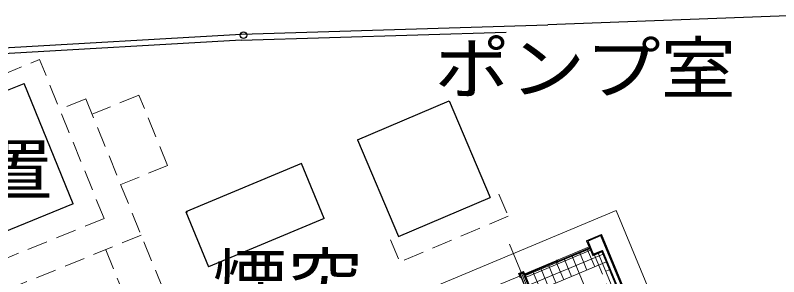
# Model space of a CAD drawing. Units: millimetres, scale not verified. Extents: x -31809 to 45902, y -57727 to 50868.
# Drawn here: x -18369 to 8381, y 41597 to 50752 of the extents above; entities that cross this region are included whole.
import ezdxf
from ezdxf.enums import TextEntityAlignment as Align

# ---------------------------------------------------------------- set-up
doc = ezdxf.new("R2010")
doc.units = ezdxf.units.MM
doc.header["$LTSCALE"] = 600
doc.linetypes.add('CHAIN2', pattern=[12, 9, -1, 1, -1])
doc.linetypes.add('DASHED1', pattern=[1.8, 1.2, -0.6])
for name, color, linetype, lineweight in [('0-0', 7, 'Continuous', 25), ('0-1', 4, 'DASHED1', 9), ('0-3', 7, 'Continuous', 25), ('3-1', 3, 'Continuous', 25)]:
    doc.layers.add(name, color=color, linetype=linetype, lineweight=lineweight)
doc.styles.add('ＭＳ 明朝', font='')
doc.styles.get('ＭＳ 明朝').set_extended_font_data('MS Mincho')

msp = doc.modelspace()

# ---------------------------------------------------------------- linework, layer by layer
at = {"layer": '0-0'}
for p, q in [((9265, 50751.5), (289.6, 50412.8)), ((-10459.4, 50084.6), (289.6, 50412.8)), ((-31664.7, 48877.3), (-10459.4, 50084.6)), ((-10450.2, 49879.5), (-1167.3, 50163)), ((-10450.2, 49879.5), (-31653, 48672.4)), ((-12359.5, 43793.1), (-12350.9, 43891.9))]:
    msp.add_line(p, q, dxfattribs=at)
msp.add_circle((-10373.3, 50052.6), 116.2, dxfattribs=at)
at = {"layer": '0-1'}
for p, q in [((-23824.6, 46639.6), (-17518.4, 49200)), ((-15259, 43635.2), (-17518.4, 49200)), ((-15896, 47826.5), (-16810, 47455.3)), ((-15896, 47826.5), (-11688.4, 37463.8)), ((-13033, 45489.8), (-14676.3, 44822.7)), ((-1423.9, 44492.8), (-1094.8, 43715.5)), ((-1094.8, 43715.5), (-4892.4, 42107.6)), ((-13956.7, 43050.2), (-20083.3, 40562.7)), ((-5221.5, 42884.8), (-4892.4, 42107.6)), ((-13305, 37874.1), (-15222.8, 42597.5)), ((10942.2, 20756.3), (1831.8, 42576.9))]:
    msp.add_line(p, q, dxfattribs=at)
for points in [[(-13033, 45489.8), (-14034.3, 47956), (-15654.9, 47297.9)], [(-15259, 43635.2), (-21565.1, 41074.7), (-23824.6, 46639.6)]]:
    msp.add_lwpolyline(points, dxfattribs=at)
at = {"layer": '0-3'}
for p, q in [((-23208.2, 46274.8), (-18056.5, 48366.6)), ((-16342.4, 44144.9), (-18056.5, 48366.6)), ((-6376.4, 46395.8), (-3161.6, 47757)), ((-3161.6, 47757), (-1725.4, 44365.1)), ((-6376.4, 46395.8), (-4940.3, 43003.9)), ((-8343.2, 45565.2), (-12393.1, 43874.3)), ((-7545.5, 43636), (-8343.2, 45565.2)), ((-16342.4, 44144.9), (-21494.1, 42053.1)), ((-4940.3, 43003.9), (-1725.4, 44365.1)), ((-12393.1, 43874.3), (-11595.4, 41945)), ((-7545.5, 43636), (-11595.4, 41945))]:
    msp.add_line(p, q, dxfattribs=at)
at = {"layer": '3-1', "color": 4, "lineweight": 9}
for p, q in [((2684.6, 43913.7), (-19287.3, 34740.2)), ((7926.3, 31359), (2684.6, 43913.7)), ((1685.6, 42543), (1935.1, 41945.5)), ((-470, 41580.6), (1790.8, 42524.6)), ((-356.4, 41308.4), (2227.5, 42387.2)), ((1141.2, 42315.7), (1390.6, 41718.1)), ((1413.4, 42429.3), (1662.9, 41831.8)), ((2056.1, 42421.3), (2207.3, 42059.1)), ((-242.7, 41036.2), (2341.1, 42115)), ((596.7, 42088.3), (846.2, 41490.8)), ((868.9, 42202), (1118.4, 41604.5)), ((3230.2, 39609.1), (2207.3, 42059.1)), ((-220, 41747.4), (29.5, 41149.9)), ((52.3, 41861), (301.7, 41263.5)), ((324.5, 41974.7), (573.9, 41377.2)), ((2321, 41786.9), (2454.8, 41842.7)), ((1390.6, 41718.1), (2072.6, 40084.8))]:
    msp.add_line(p, q, dxfattribs=at)
at = {"layer": '3-1'}
for p, q in [((1651.2, 42859.1), (2167.9, 43074.9)), ((4799.4, 36772.1), (2167.9, 43074.9)), ((1651.2, 42859.1), (1741.7, 42642.2)), ((1768.7, 42577.6), (1866.9, 42342.3)), ((1866.9, 42342.3), (2189.9, 42477.2)), ((3569.2, 39173.5), (2189.9, 42477.2)), ((-722.6, 41705.5), (-556.5, 41774.8)), ((-523.8, 41696.4), (-556.5, 41774.8)), ((-689.9, 41627), (-722.6, 41705.5)), ((-267.6, 41082.7), (-496.8, 41631.8))]:
    msp.add_line(p, q, dxfattribs=at)
at = {"layer": '3-1', "color": 7}
for p, q in [((5417, 35214.9), (2151.8, 43035.6)), ((1883, 42381.6), (2206, 42516.4)), ((3608.4, 39157.4), (2206, 42516.4)), ((-683.4, 41689.3), (-572.7, 41735.6)), ((-295.3, 41071.2), (-572.7, 41735.6)), ((-406, 41024.9), (-683.4, 41689.3))]:
    msp.add_line(p, q, dxfattribs=at)
at = {"layer": '3-1', "color": 5, "linetype": 'CHAIN2', "lineweight": 9}
msp.add_line((-1056, 42737.6), (1101.8, 37569.3), dxfattribs=at)
at = {"layer": '3-1', "color": 6, "lineweight": 18}
for p, q in [((-516.9, 41699.3), (1734.8, 42639.3)), ((-503.4, 41667), (1748.3, 42607)), ((-489.9, 41634.7), (1761.7, 42574.8)), ((-511.1, 41685.4), (633.2, 42163.2)), ((643.6, 42086.3), (601.2, 42187.8)), ((633.2, 42163.2), (640.9, 42144.7)), ((-2134.1, 41024.1), (-703.7, 41621.2)), ((-511.1, 41685.4), (-503.4, 41667))]:
    msp.add_line(p, q, dxfattribs=at)
at = {"layer": '3-1', "color": 7}
msp.add_lwpolyline([(2151.8, 43035.6), (1690.4, 42843), (1883, 42381.6)], dxfattribs=at)
at = {"layer": '3-1', "color": 6, "lineweight": 18}
msp.add_lwpolyline([(604, 42129.3), (611.7, 42110.8), (1756, 42588.6), (1748.3, 42607)], dxfattribs=at)
for points in [[(1796.3, 42589.2), (1761.7, 42574.8), (1734.8, 42639.3), (1769.4, 42653.8)], [(-635.2, 41574), (-676.8, 41556.7), (-703.7, 41621.2), (-662.2, 41638.6)], [(-524.5, 41620.2), (-489.9, 41634.7), (-516.9, 41699.3), (-551.5, 41684.8)]]:
    msp.add_lwpolyline(points, close=True, dxfattribs=at)

# ---------------------------------------------------------------- texts
at = {"layer": '0-0', "style": 'ＭＳ 明朝', "width": 1.1}
for s, p in [('ポンプ室', (-3680.5, 47493.5)), ('物置', (-22344.6, 43933.8)), ('煙突', (-11473.2, 40085.6))]:
    msp.add_text(s, height=1760, dxfattribs=at).set_placement(p, align=Align.BOTTOM_LEFT)

doc.saveas('drawing.dxf')
